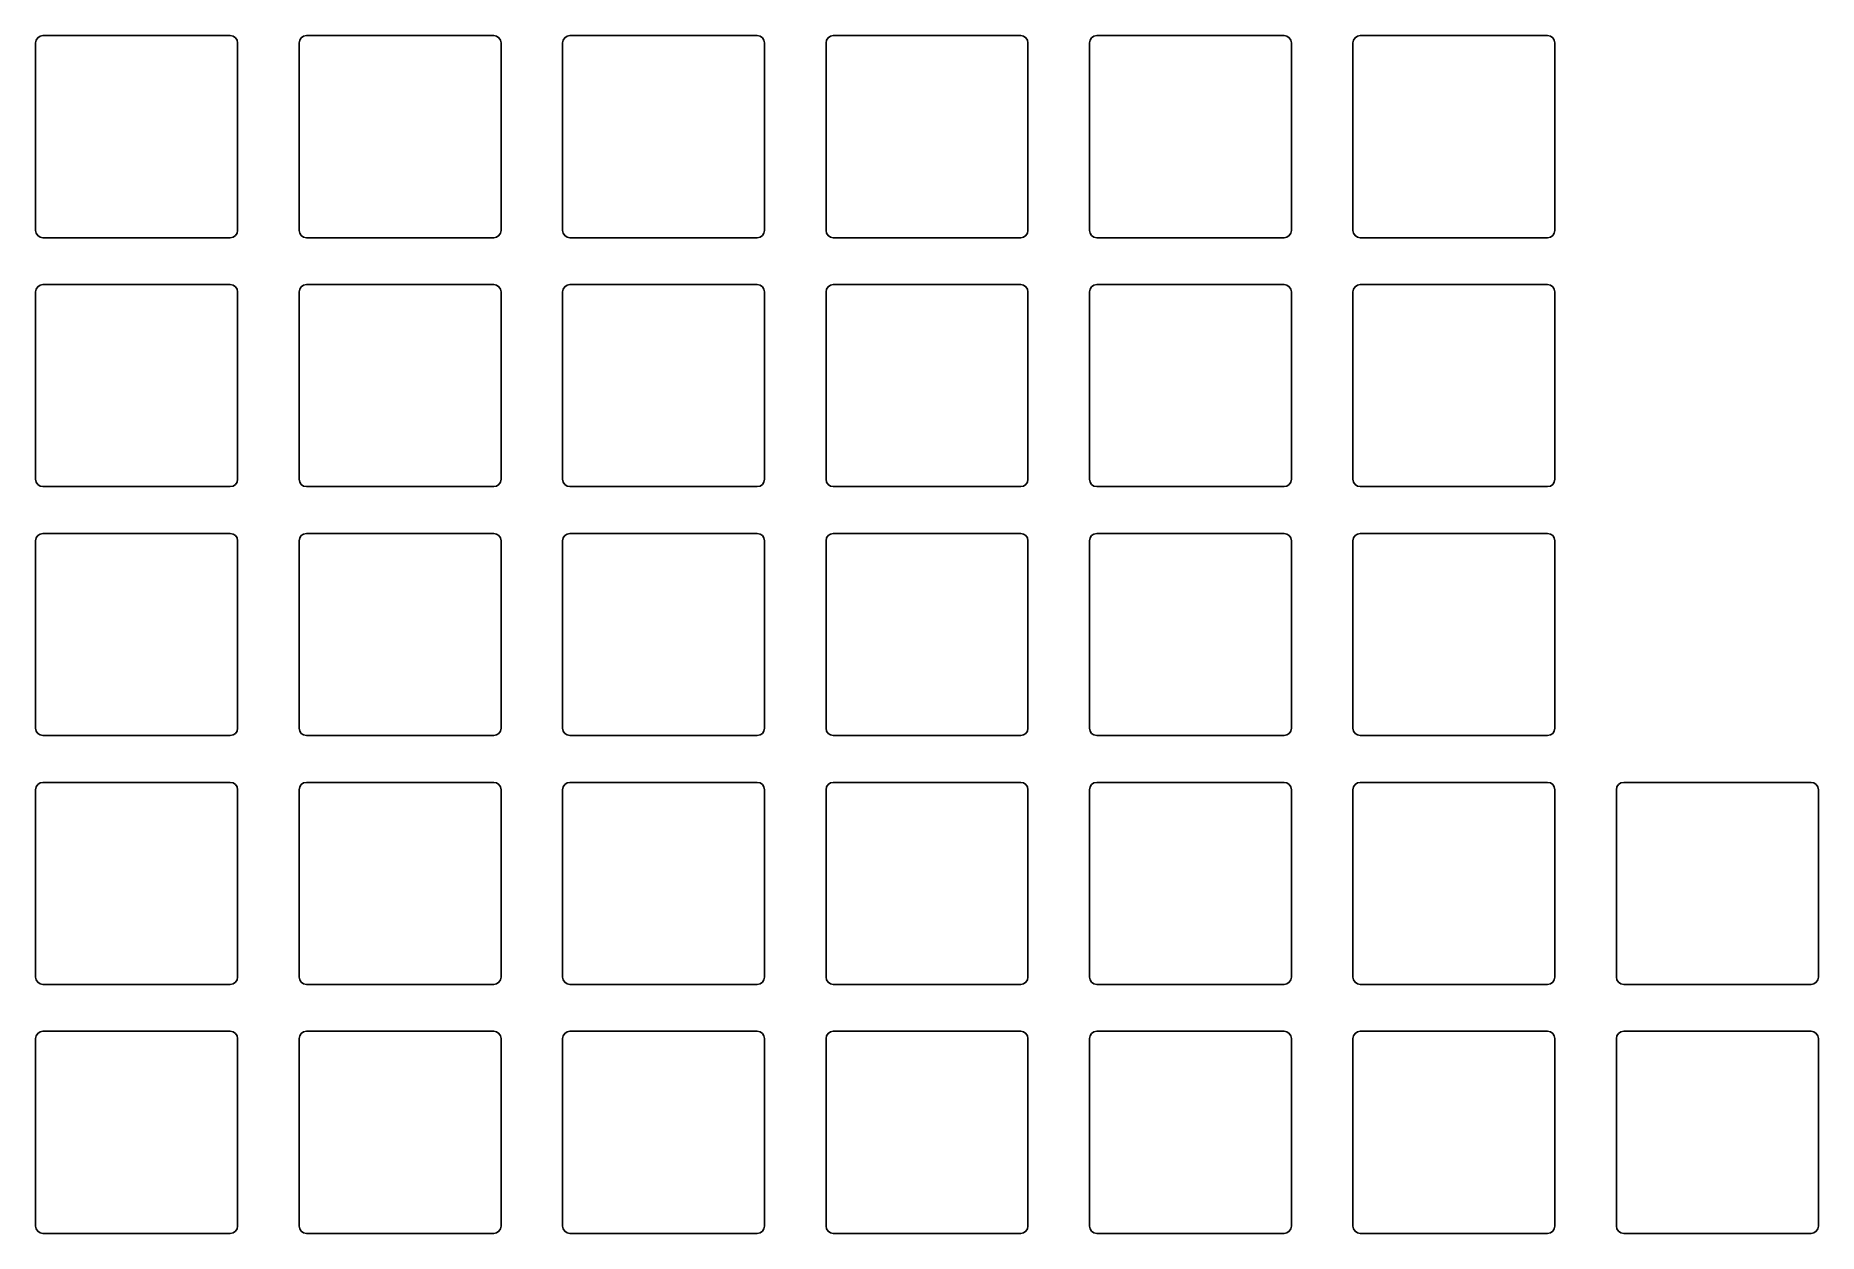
# Model space of a CAD drawing. Header units: millimetres. Extents: x -7 to 115, y -7 to 75.
import ezdxf

# ---------------------------------------------------------------- set-up
doc = ezdxf.new("R2010")
doc.units = ezdxf.units.MM

msp = doc.modelspace()

# ---------------------------------------------------------------- linework, layer by layer
for p, q in [((-6.9, 74.4), (-6.9, 61.6)), ((6.4, 74.9), (-6.4, 74.9)), ((6.9, 61.6), (6.9, 74.4)), ((11.1, 74.4), (11.1, 61.6)), ((24.4, 74.9), (11.6, 74.9)), ((24.9, 61.6), (24.9, 74.4)), ((29.1, 74.4), (29.1, 61.6)), ((42.4, 74.9), (29.6, 74.9)), ((42.9, 61.6), (42.9, 74.4)), ((47.1, 74.4), (47.1, 61.6)), ((60.4, 74.9), (47.6, 74.9)), ((60.9, 61.6), (60.9, 74.4)), ((65.1, 74.4), (65.1, 61.6)), ((78.4, 74.9), (65.6, 74.9)), ((78.9, 61.6), (78.9, 74.4)), ((83.1, 74.4), (83.1, 61.6)), ((96.4, 74.9), (83.6, 74.9)), ((96.9, 61.6), (96.9, 74.4)), ((-6.4, 61.1), (6.4, 61.1)), ((11.6, 61.1), (24.4, 61.1)), ((29.6, 61.1), (42.4, 61.1)), ((47.6, 61.1), (60.4, 61.1)), ((65.6, 61.1), (78.4, 61.1)), ((83.6, 61.1), (96.4, 61.1)), ((-6.9, 57.4), (-6.9, 44.6)), ((6.4, 57.9), (-6.4, 57.9)), ((6.9, 44.6), (6.9, 57.4)), ((11.1, 57.4), (11.1, 44.6)), ((24.4, 57.9), (11.6, 57.9)), ((24.9, 44.6), (24.9, 57.4)), ((29.1, 57.4), (29.1, 44.6)), ((42.4, 57.9), (29.6, 57.9)), ((42.9, 44.6), (42.9, 57.4)), ((47.1, 57.4), (47.1, 44.6)), ((60.4, 57.9), (47.6, 57.9)), ((60.9, 44.6), (60.9, 57.4)), ((65.1, 57.4), (65.1, 44.6)), ((78.4, 57.9), (65.6, 57.9)), ((78.9, 44.6), (78.9, 57.4)), ((83.1, 57.4), (83.1, 44.6)), ((96.4, 57.9), (83.6, 57.9)), ((96.9, 44.6), (96.9, 57.4)), ((-6.4, 44.1), (6.4, 44.1)), ((11.6, 44.1), (24.4, 44.1)), ((29.6, 44.1), (42.4, 44.1)), ((47.6, 44.1), (60.4, 44.1)), ((65.6, 44.1), (78.4, 44.1)), ((83.6, 44.1), (96.4, 44.1)), ((-6.9, 40.4), (-6.9, 27.6)), ((6.4, 40.9), (-6.4, 40.9)), ((6.9, 27.6), (6.9, 40.4)), ((11.1, 40.4), (11.1, 27.6)), ((24.4, 40.9), (11.6, 40.9)), ((24.9, 27.6), (24.9, 40.4)), ((29.1, 40.4), (29.1, 27.6)), ((42.4, 40.9), (29.6, 40.9)), ((42.9, 27.6), (42.9, 40.4)), ((47.1, 40.4), (47.1, 27.6)), ((60.4, 40.9), (47.6, 40.9)), ((60.9, 27.6), (60.9, 40.4)), ((65.1, 40.4), (65.1, 27.6)), ((78.4, 40.9), (65.6, 40.9)), ((78.9, 27.6), (78.9, 40.4)), ((83.1, 40.4), (83.1, 27.6)), ((96.4, 40.9), (83.6, 40.9)), ((96.9, 27.6), (96.9, 40.4)), ((-6.4, 27.1), (6.4, 27.1)), ((11.6, 27.1), (24.4, 27.1)), ((29.6, 27.1), (42.4, 27.1)), ((47.6, 27.1), (60.4, 27.1)), ((65.6, 27.1), (78.4, 27.1)), ((83.6, 27.1), (96.4, 27.1)), ((-6.9, 23.4), (-6.9, 10.6)), ((6.4, 23.9), (-6.4, 23.9)), ((6.9, 10.6), (6.9, 23.4)), ((11.1, 23.4), (11.1, 10.6)), ((24.4, 23.9), (11.6, 23.9)), ((24.9, 10.6), (24.9, 23.4)), ((29.1, 23.4), (29.1, 10.6)), ((42.4, 23.9), (29.6, 23.9)), ((42.9, 10.6), (42.9, 23.4)), ((47.1, 23.4), (47.1, 10.6)), ((60.4, 23.9), (47.6, 23.9)), ((60.9, 10.6), (60.9, 23.4)), ((65.1, 23.4), (65.1, 10.6)), ((78.4, 23.9), (65.6, 23.9)), ((78.9, 10.6), (78.9, 23.4)), ((83.1, 23.4), (83.1, 10.6)), ((96.4, 23.9), (83.6, 23.9)), ((96.9, 10.6), (96.9, 23.4)), ((101.1, 23.4), (101.1, 10.6)), ((114.4, 23.9), (101.6, 23.9)), ((114.9, 10.6), (114.9, 23.4)), ((-6.4, 10.1), (6.4, 10.1)), ((11.6, 10.1), (24.4, 10.1)), ((29.6, 10.1), (42.4, 10.1)), ((47.6, 10.1), (60.4, 10.1)), ((65.6, 10.1), (78.4, 10.1)), ((83.6, 10.1), (96.4, 10.1)), ((101.6, 10.1), (114.4, 10.1)), ((-6.9, 6.4), (-6.9, -6.4)), ((6.4, 6.9), (-6.4, 6.9)), ((6.9, -6.4), (6.9, 6.4)), ((11.1, 6.4), (11.1, -6.4)), ((24.4, 6.9), (11.6, 6.9)), ((24.9, -6.4), (24.9, 6.4)), ((29.1, 6.4), (29.1, -6.4)), ((42.4, 6.9), (29.6, 6.9)), ((42.9, -6.4), (42.9, 6.4)), ((47.1, 6.4), (47.1, -6.4)), ((60.4, 6.9), (47.6, 6.9)), ((60.9, -6.4), (60.9, 6.4)), ((65.1, 6.4), (65.1, -6.4)), ((78.4, 6.9), (65.6, 6.9)), ((78.9, -6.4), (78.9, 6.4)), ((83.1, 6.4), (83.1, -6.4)), ((96.4, 6.9), (83.6, 6.9)), ((96.9, -6.4), (96.9, 6.4)), ((101.1, 6.4), (101.1, -6.4)), ((114.4, 6.9), (101.6, 6.9)), ((114.9, -6.4), (114.9, 6.4)), ((-6.4, -6.9), (6.4, -6.9)), ((11.6, -6.9), (24.4, -6.9)), ((29.6, -6.9), (42.4, -6.9)), ((47.6, -6.9), (60.4, -6.9)), ((65.6, -6.9), (78.4, -6.9)), ((83.6, -6.9), (96.4, -6.9)), ((101.6, -6.9), (114.4, -6.9))]:
    msp.add_line(p, q)
for centre, start, end in [((-6.4, 74.4), 90, 180), ((6.4, 74.4), 0, 90), ((11.6, 74.4), 90, 180), ((24.4, 74.4), 0, 90), ((29.6, 74.4), 90, 180), ((42.4, 74.4), 0, 90), ((47.6, 74.4), 90, 180), ((60.4, 74.4), 0, 90), ((65.6, 74.4), 90, 180), ((78.4, 74.4), 0, 90), ((83.6, 74.4), 90, 180), ((96.4, 74.4), 0, 90), ((-6.4, 61.6), 180, 270), ((6.4, 61.6), 270, 0), ((11.6, 61.6), 180, 270), ((24.4, 61.6), 270, 0), ((29.6, 61.6), 180, 270), ((42.4, 61.6), 270, 0), ((47.6, 61.6), 180, 270), ((60.4, 61.6), 270, 0), ((65.6, 61.6), 180, 270), ((78.4, 61.6), 270, 0), ((83.6, 61.6), 180, 270), ((96.4, 61.6), 270, 0), ((-6.4, 57.4), 90, 180), ((6.4, 57.4), 0, 90), ((11.6, 57.4), 90, 180), ((24.4, 57.4), 0, 90), ((29.6, 57.4), 90, 180), ((42.4, 57.4), 0, 90), ((47.6, 57.4), 90, 180), ((60.4, 57.4), 0, 90), ((65.6, 57.4), 90, 180), ((78.4, 57.4), 0, 90), ((83.6, 57.4), 90, 180), ((96.4, 57.4), 0, 90), ((-6.4, 44.6), 180, 270), ((6.4, 44.6), 270, 0), ((11.6, 44.6), 180, 270), ((24.4, 44.6), 270, 0), ((29.6, 44.6), 180, 270), ((42.4, 44.6), 270, 0), ((47.6, 44.6), 180, 270), ((60.4, 44.6), 270, 0), ((65.6, 44.6), 180, 270), ((78.4, 44.6), 270, 0), ((83.6, 44.6), 180, 270), ((96.4, 44.6), 270, 0), ((-6.4, 40.4), 90, 180), ((6.4, 40.4), 0, 90), ((11.6, 40.4), 90, 180), ((24.4, 40.4), 0, 90), ((29.6, 40.4), 90, 180), ((42.4, 40.4), 0, 90), ((47.6, 40.4), 90, 180), ((60.4, 40.4), 0, 90), ((65.6, 40.4), 90, 180), ((78.4, 40.4), 0, 90), ((83.6, 40.4), 90, 180), ((96.4, 40.4), 0, 90), ((-6.4, 27.6), 180, 270), ((6.4, 27.6), 270, 0), ((11.6, 27.6), 180, 270), ((24.4, 27.6), 270, 0), ((29.6, 27.6), 180, 270), ((42.4, 27.6), 270, 0), ((47.6, 27.6), 180, 270), ((60.4, 27.6), 270, 0), ((65.6, 27.6), 180, 270), ((78.4, 27.6), 270, 0), ((83.6, 27.6), 180, 270), ((96.4, 27.6), 270, 0), ((-6.4, 23.4), 90, 180), ((6.4, 23.4), 0, 90), ((11.6, 23.4), 90, 180), ((24.4, 23.4), 0, 90), ((29.6, 23.4), 90, 180), ((42.4, 23.4), 0, 90), ((47.6, 23.4), 90, 180), ((60.4, 23.4), 0, 90), ((65.6, 23.4), 90, 180), ((78.4, 23.4), 0, 90), ((83.6, 23.4), 90, 180), ((96.4, 23.4), 0, 90), ((101.6, 23.4), 90, 180), ((114.4, 23.4), 0, 90), ((-6.4, 10.6), 180, 270), ((6.4, 10.6), 270, 0), ((11.6, 10.6), 180, 270), ((24.4, 10.6), 270, 0), ((29.6, 10.6), 180, 270), ((42.4, 10.6), 270, 0), ((47.6, 10.6), 180, 270), ((60.4, 10.6), 270, 0), ((65.6, 10.6), 180, 270), ((78.4, 10.6), 270, 0), ((83.6, 10.6), 180, 270), ((96.4, 10.6), 270, 0), ((101.6, 10.6), 180, 270), ((114.4, 10.6), 270, 0), ((-6.4, 6.4), 90, 180), ((6.4, 6.4), 0, 90), ((11.6, 6.4), 90, 180), ((24.4, 6.4), 0, 90), ((29.6, 6.4), 90, 180), ((42.4, 6.4), 0, 90), ((47.6, 6.4), 90, 180), ((60.4, 6.4), 0, 90), ((65.6, 6.4), 90, 180), ((78.4, 6.4), 0, 90), ((83.6, 6.4), 90, 180), ((96.4, 6.4), 0, 90), ((101.6, 6.4), 90, 180), ((114.4, 6.4), 0, 90), ((-6.4, -6.4), 180, 270), ((6.4, -6.4), 270, 0), ((11.6, -6.4), 180, 270), ((24.4, -6.4), 270, 0), ((29.6, -6.4), 180, 270), ((42.4, -6.4), 270, 0), ((47.6, -6.4), 180, 270), ((60.4, -6.4), 270, 0), ((65.6, -6.4), 180, 270), ((78.4, -6.4), 270, 0), ((83.6, -6.4), 180, 270), ((96.4, -6.4), 270, 0), ((101.6, -6.4), 180, 270), ((114.4, -6.4), 270, 0)]:
    msp.add_arc(centre, 0.5, start, end)

doc.saveas('drawing.dxf')
